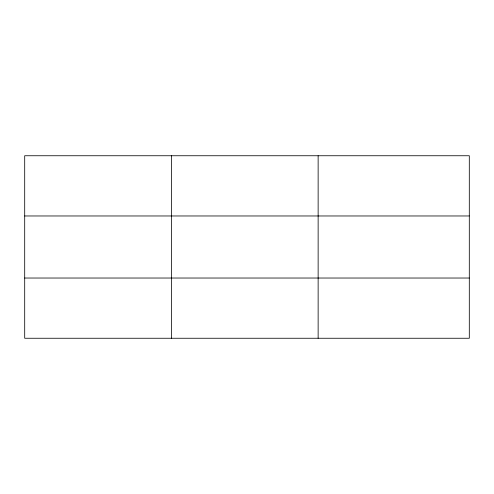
<?xml version="1.0" encoding="UTF-8"?>
<svg xmlns="http://www.w3.org/2000/svg" width="494" height="494" viewBox="0 0 494 494"><rect width="100%" height="100%" fill="white"/><g stroke="black" fill="none" stroke-linecap="round" stroke-linejoin="round"><path stroke-width="0.74" d="M171.418 338.254L171.418 155.746M318.136 338.254L318.136 155.746M469.3 215.971L469.3 155.746L24.7 155.746L24.7 338.254L469.3 338.254L469.3 215.971L24.7 215.971M24.7 278.029L469.3 278.029"/></g></svg>
